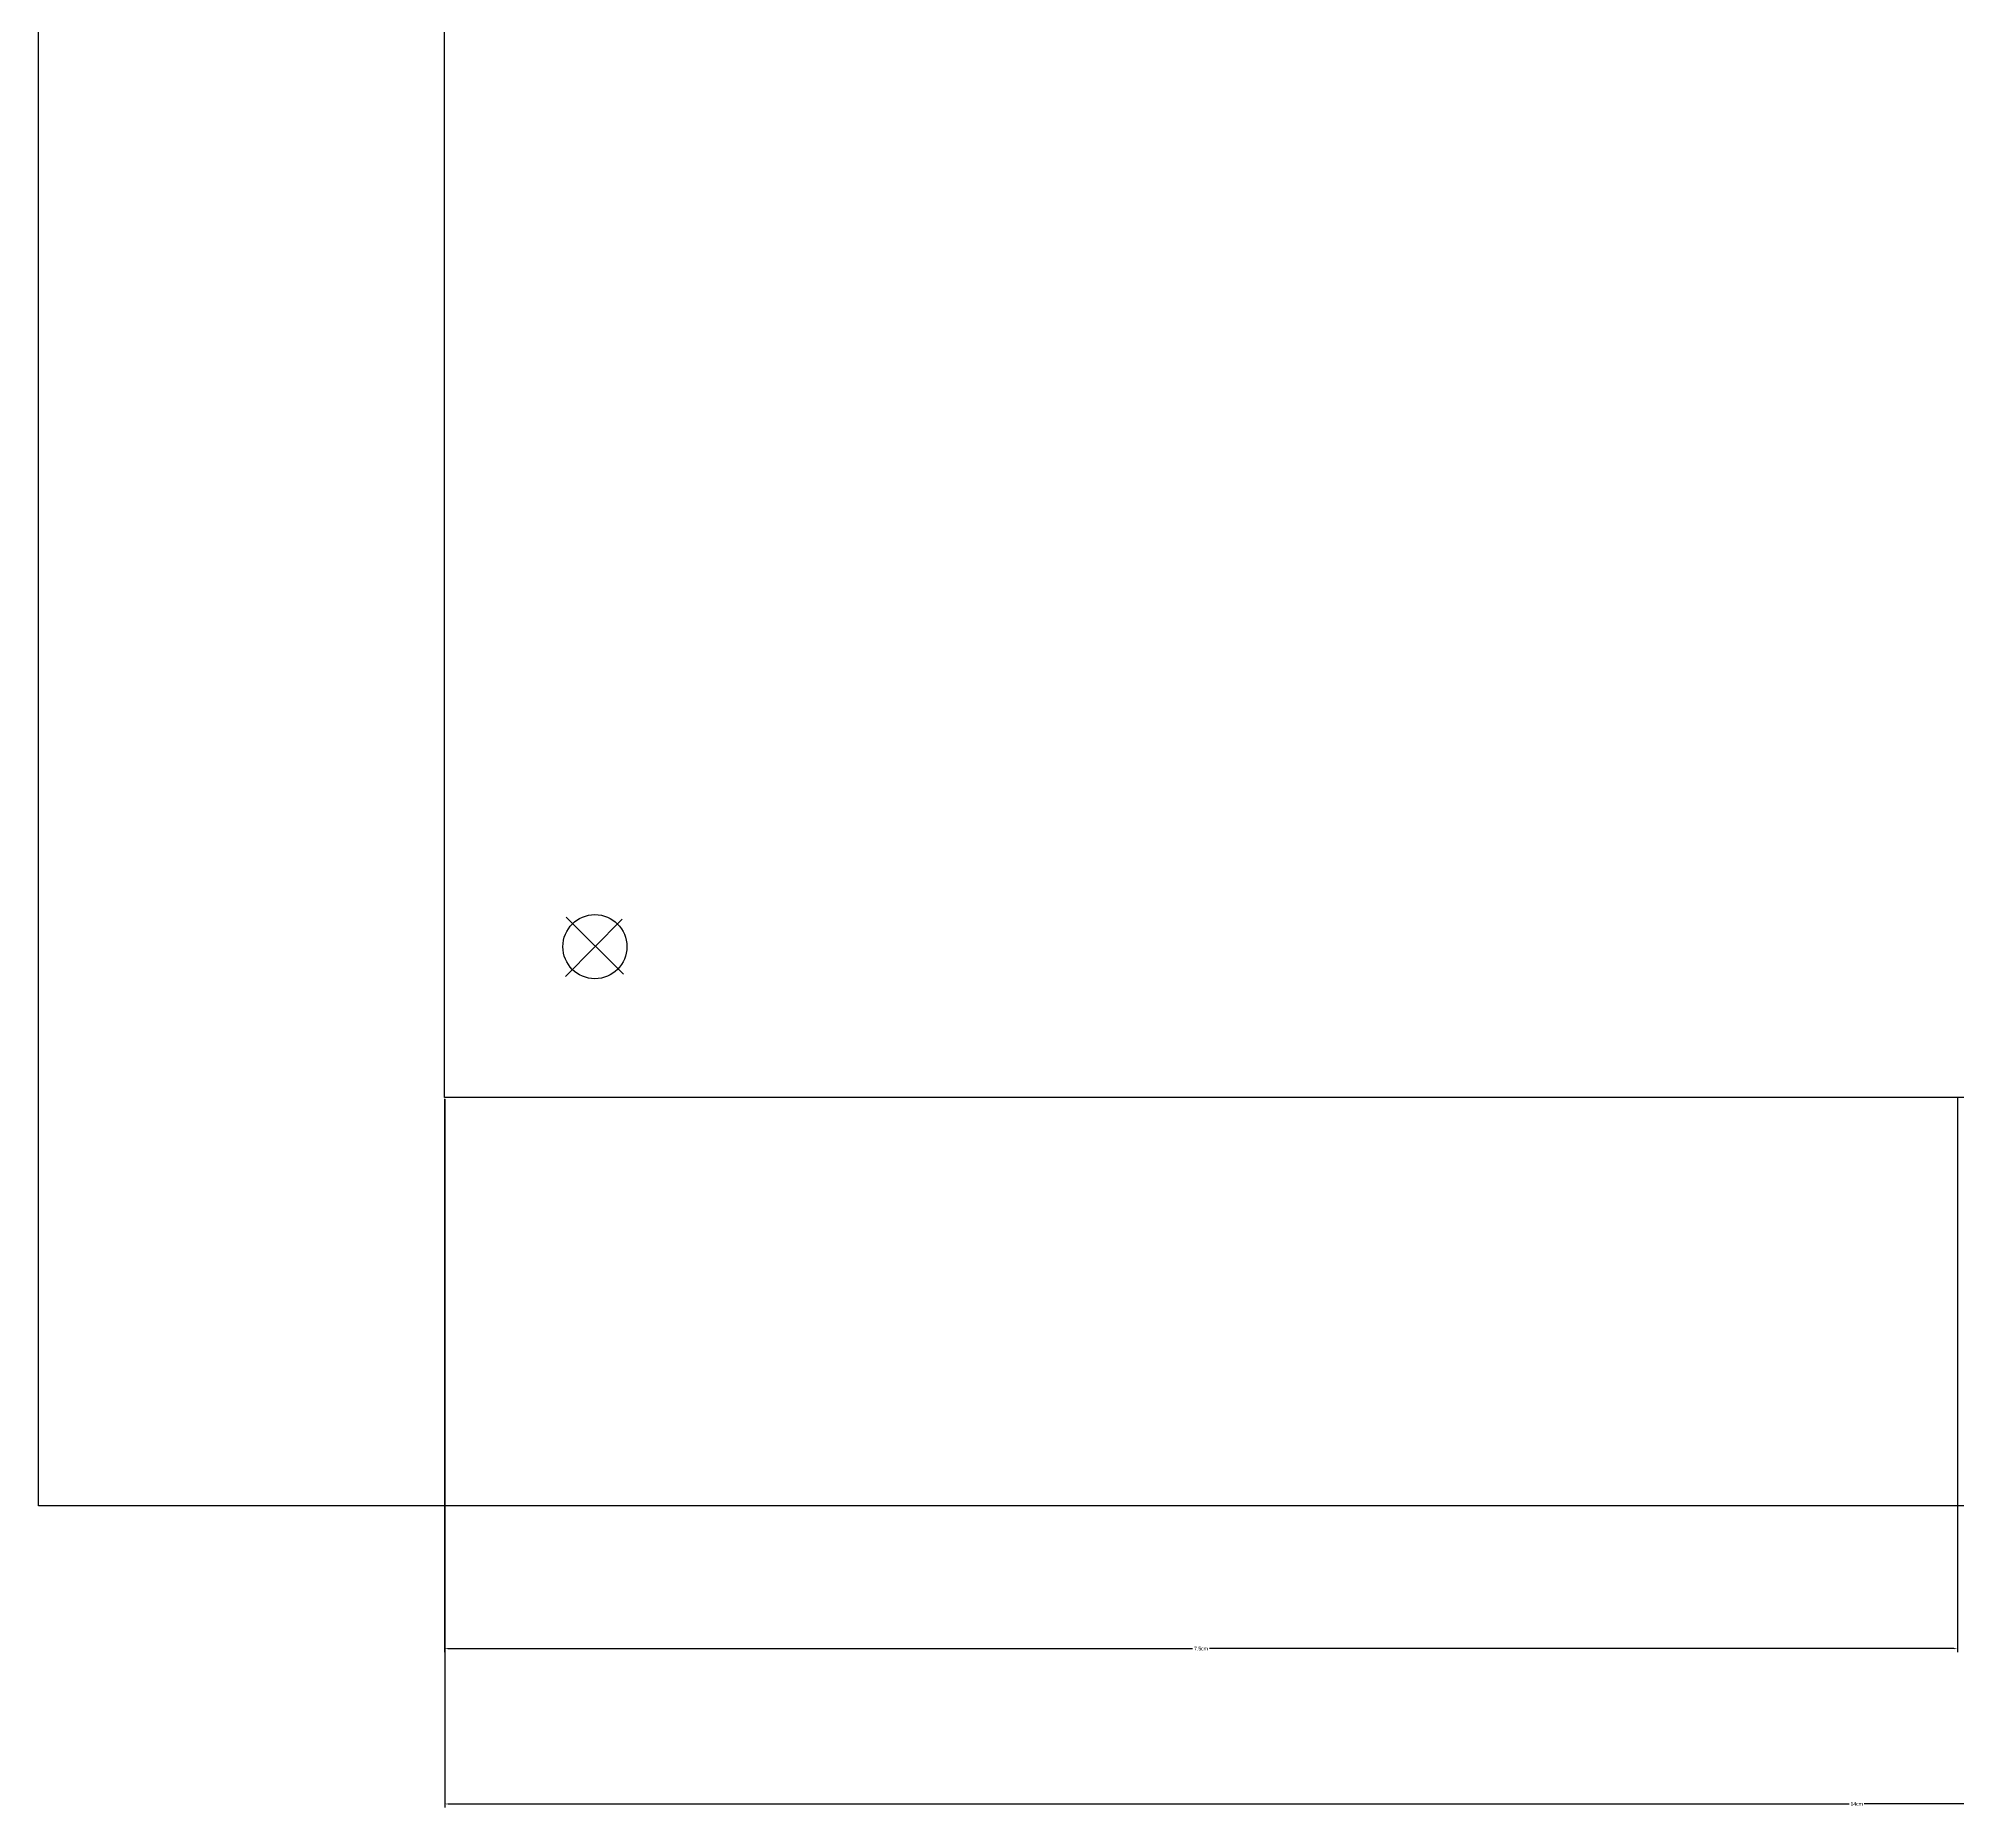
# Model space of a CAD drawing. Header units: inches. Extents: x 29 to 259, y -345 to 12.
# Drawn here: x 29.3 to 124.4, y -344.7 to -257.1 of the extents above; entities that cross this region are included whole.
import ezdxf

# ---------------------------------------------------------------- set-up
doc = ezdxf.new("R2010")
doc.units = ezdxf.units.IN
doc.header["$MEASUREMENT"] = 0
doc.layers.add('Holes', color=7, linetype='Continuous', plot=False)
doc.layers.add('Measurements', color=7, linetype='Continuous')
doc.styles.get("Standard").update_dxf_attribs({"font": 'arial.ttf'})
doc.dimstyles.get("Standard").update_dxf_attribs({"dimtxt": 0.18, "dimasz": 0.18, "dimexe": 0.18, "dimexo": 0.0625, "dimgap": 0.09, "dimtad": 0, "dimtih": 1, "dimtoh": 1, "dimdec": 4, "dimzin": 0, "dimdsep": 46, "dimtxsty": 'Standard', "dimcen": 0.09, "dimadec": 0, "dimazin": 0, "dimtfac": 1, "dimtdec": 4, "dimtofl": 0, "dimtmove": 0, "dimatfit": 3, "dimfxl": 1, "dimtolj": 1, "dimtzin": 0, "dimarcsym": 0})

# ---------------------------------------------------------------- blocks, each defined once
blk = doc.blocks.new('*D29')
at = {"layer": 'Defpoints', "color": 0, "transparency": 16777216}
for p in [(49.456, -309.568), (189.438, -309.571), (189.438, -344.567)]:
    blk.add_point(p, dxfattribs=at)
at = {"layer": 'Measurements', "color": 0, "lineweight": -2, "transparency": 16777216}
for p, q in [((49.456, -309.631), (49.456, -344.747)), ((189.438, -309.634), (189.438, -344.747)), ((49.636, -344.567), (119.071, -344.567)), ((189.258, -344.567), (119.823, -344.567))]:
    blk.add_line(p, q, dxfattribs=at)
at = {"layer": 'Measurements', "color": 0, "transparency": 16777216}
for points in [[(49.636, -344.537), (49.636, -344.597), (49.456, -344.567)], [(189.258, -344.537), (189.258, -344.597), (189.438, -344.567)]]:
    blk.add_solid(points, dxfattribs=at)
at = {"layer": 'Measurements', "color": 0, "transparency": 16777216, "insert": (119.447, -344.567), "char_height": 0.18, "attachment_point": 5}
blk.add_mtext('\\A1;14cm', dxfattribs=at)
blk = doc.blocks.new('*D30')
at = {"layer": 'Defpoints', "color": 0, "transparency": 16777216}
for p in [(49.446, -309.554), (124.446, -309.502), (124.446, -336.868)]:
    blk.add_point(p, dxfattribs=at)
at = {"layer": 'Measurements', "color": 0, "lineweight": -2, "transparency": 16777216}
for p, q in [((49.446, -309.616), (49.446, -337.048)), ((124.446, -309.564), (124.446, -337.048)), ((49.626, -336.868), (86.528, -336.868)), ((124.266, -336.868), (87.364, -336.868))]:
    blk.add_line(p, q, dxfattribs=at)
at = {"layer": 'Measurements', "color": 0, "transparency": 16777216}
for points in [[(49.626, -336.838), (49.626, -336.898), (49.446, -336.868)], [(124.266, -336.838), (124.266, -336.898), (124.446, -336.868)]]:
    blk.add_solid(points, dxfattribs=at)
at = {"layer": 'Measurements', "color": 0, "transparency": 16777216, "insert": (86.946, -336.868), "char_height": 0.18, "attachment_point": 5}
blk.add_mtext('\\A1;7.5cm', dxfattribs=at)

msp = doc.modelspace()

# ---------------------------------------------------------------- linework, layer by layer
msp.add_lwpolyline([(29.31664, -149.78973), (209.31664, -149.78973), (209.31664, -329.78973), (29.31664, -329.78973)], close=True)
at = {"color": 252, "true_color": 0x939598}
msp.add_lwpolyline([(49.44586, -169.55393), (189.44586, -169.55393), (189.44586, -309.55393), (49.44586, -309.55393)], close=True, dxfattribs=at)
at = {"layer": 'Holes', "color": 143, "true_color": 0x7aafdf}
for p, q in [((55.44, -303.55336), (58.25778, -300.71432)), ((58.31919, -303.43806), (55.48016, -300.62028))]:
    msp.add_line(p, q, dxfattribs=at)
msp.add_circle((56.9022, -302.08013), 1.5875, dxfattribs=at)

# ---------------------------------------------------------------- dimensions: what is measured, and where the dimension line sits
at = {"layer": 'Measurements', "color": 240, "true_color": 0xed1f24}
for base, p1, p2, text, picture, middle in [((124.44588, -336.86761), (49.4459, -309.5539), (124.44588, -309.50164), '7.5cm', '*D30', (86.94589, -336.86761)), ((189.43789, -344.56735), (49.4561, -309.56811), (189.43789, -309.57116), '14cm', '*D29', (119.44699, -344.56735))]:
    dim = msp.add_linear_dim(base=base, p1=p1, p2=p2, text=text, dimstyle='Standard', dxfattribs=at)
    dim.commit()
    dim.dimension.update_dxf_attribs({"geometry": picture, "text_midpoint": middle})

doc.saveas('drawing.dxf')
